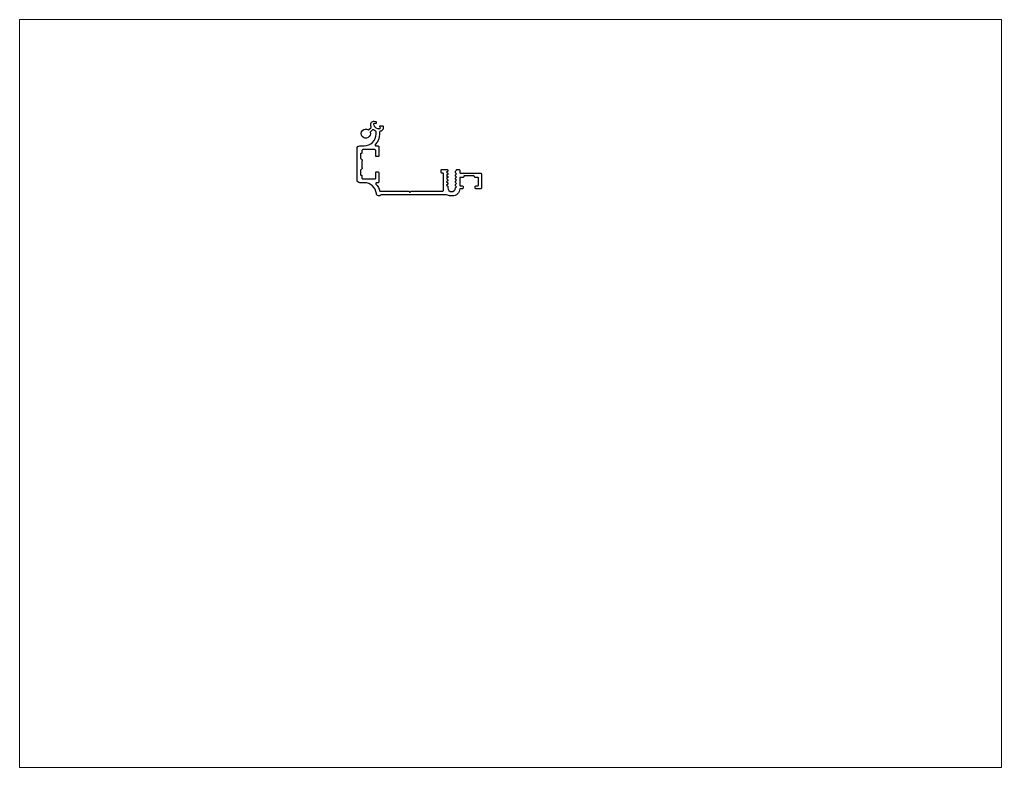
# Paper-space layout 'Layout1' of a CAD drawing. Extents: x 27 to 240, y 20 to 183.
# The model-space entities are those that its viewports show. They can reach past a viewport. Long polylines and large blocks are cut down to what shows.
import ezdxf

# ---------------------------------------------------------------- set-up
doc = ezdxf.new("R2010")
doc.units = 0
doc.header["$LTSCALE"] = 15
doc.layers.get('0').update_dxf_attribs({"linetype": 'CONTINUOUS'})

msp = doc.modelspace()

# ---------------------------------------------------------------- linework, layer by layer
at = {"linetype": 'CONTINUOUS'}
msp.add_lwpolyline([(139.11, 234.46, 0.522437), (139.36, 234.88), (139.18, 235.25, -0.5512), (139.36, 235.54), (140.16, 235.54, -0.460979), (140.48, 235.22), (140.48, 234.64, -0.323692), (139.64, 233.47, -0.030866), (139.28, 233.37, 0.348772), (139.05, 233.07), (139.05, 232.29, -0.193178), (137.38, 228.14, 0.655093), (137.6, 227.64), (138.45, 227.64, -0.414214), (138.75, 227.34), (138.75, 223.69, -0.414214), (138.45, 223.39), (137.85, 223.39, -0.414214), (137.55, 223.69), (137.55, 225.84, 0.414214), (137.25, 226.14), (132.45, 226.14, 0.414214), (132.15, 225.84), (132.15, 224.94, -0.414214), (131.85, 224.64, 0.414214), (131.55, 224.34), (131.55, 222.84, 0.198912), (131.64, 222.63), (132.17, 222.1, -0.430614), (132.15, 221.67, 0.213421), (132.05, 221.44), (132.05, 219.33, 0.213421), (132.15, 219.11, -0.430614), (132.17, 218.67), (131.64, 218.15, 0.198912), (131.55, 217.94), (131.55, 216.44, 0.414214), (131.85, 216.14, -0.414214), (132.15, 215.84), (132.15, 214.94, 0.414214), (132.45, 214.64), (137.25, 214.64, 0.414214), (137.55, 214.94), (137.55, 217.09, -0.414214), (137.85, 217.39), (138.45, 217.39, -0.414214), (138.75, 217.09), (138.75, 213.44, -0.414214), (138.45, 213.14), (137.88, 213.14, 0.655093), (137.66, 212.63, -0.128158), (139.17, 209.84), (150.5, 209.84), (151, 209.34), (151.5, 209.84), (163.85, 209.84, 0.414214), (164.15, 210.14), (164.15, 216.64, 0.414214), (163.85, 216.94), (163.55, 216.94, -0.414214), (163.25, 217.24), (163.25, 218.04, -0.414214), (163.55, 218.34), (165.55, 218.34, -0.414214), (165.85, 218.04), (165.85, 217.74), (165.35, 217.34), (165.85, 216.94), (165.85, 216.44), (165.35, 216.04), (165.85, 215.64), (165.85, 215.14), (165.35, 214.74), (165.85, 214.34), (165.85, 213.84), (165.35, 213.44), (165.85, 213.04), (165.85, 212.54), (165.35, 212.14), (165.85, 211.74), (165.85, 211.13, 0.983976), (168.85, 211.09), (169.35, 211.49), (168.85, 211.89), (168.85, 212.39), (169.35, 212.79), (168.85, 213.19), (168.85, 213.69), (169.35, 214.09), (168.85, 214.49), (168.85, 214.99), (169.35, 215.39), (168.85, 215.79), (168.85, 216.29), (169.35, 216.69), (168.85, 217.09), (168.85, 217.64), (169.25, 218.04, -0.414214), (169.55, 218.34), (170.25, 218.34, -0.414214), (170.55, 218.04), (170.55, 217.24, 0.414214), (170.85, 216.94), (178.75, 216.94, -0.414214), (179.05, 216.64), (179.05, 211.04, -0.414214), (178.75, 210.74), (176.95, 210.74, -0.414229), (176.65, 211.04), (176.65, 211.64, -0.414229), (176.95, 211.94), (177.65, 211.94, 0.415101), (177.95, 212.24), (177.95, 214.94, 0.414214), (177.65, 215.24), (176.65, 215.24, -0.415751), (176.35, 215.54, 0.414215), (176.05, 215.84), (172.45, 215.84, 0.414215), (172.15, 215.54, -0.415751), (171.85, 215.24), (170.85, 215.24, 0.41452), (170.55, 214.94), (170.56, 212.25, 0.426644), (170.86, 211.94), (171.55, 211.94, -0.415511), (171.85, 211.64), (171.85, 211.04, -0.418384), (171.55, 210.74), (170.55, 210.74, -0.414823), (167.75, 207.93), (166.95, 207.93, -0.153802), (165.35, 208.44), (139.69, 208.44, -0.737609), (137.82, 208.86, 0.382543), (133.05, 213.14), (131.25, 213.14, -0.414214), (130.25, 214.14), (130.25, 226.64, -0.414214), (131.25, 227.64), (133.05, 227.64, 0.414214), (137.7, 232.29), (137.7, 233.19, 0.301021), (137.52, 233.47, -0.077935), (136.71, 233.92, 0.372143), (136.32, 233.91), (135.34, 233.06, -6.396856), (134.66, 233.93), (135.7, 234.83, 0.311695), (135.78, 235.16, -0.063559), (135.59, 235.89, -0.487296), (136.92, 237.3), (137.52, 237.25, -0.391962), (137.7, 237.05), (137.7, 236.56, -0.414214), (137.5, 236.36), (136.94, 236.36, 0.530016), (136.65, 235.97, 0.374367)], format="xyb", close=True, dxfattribs=at)

psp = doc.layouts.get("Layout1")

# ---------------------------------------------------------------- viewports
at = {"layer": '0', "color": 0, "linetype": 'BYBLOCK', "ltscale": 0.05}
psp.add_viewport(center=(133.35, 101.6), size=(213.36, 162.56), view_center_point=(190.51, 130.3), view_height=293.8955, dxfattribs=at)

doc.saveas('drawing.dxf')
